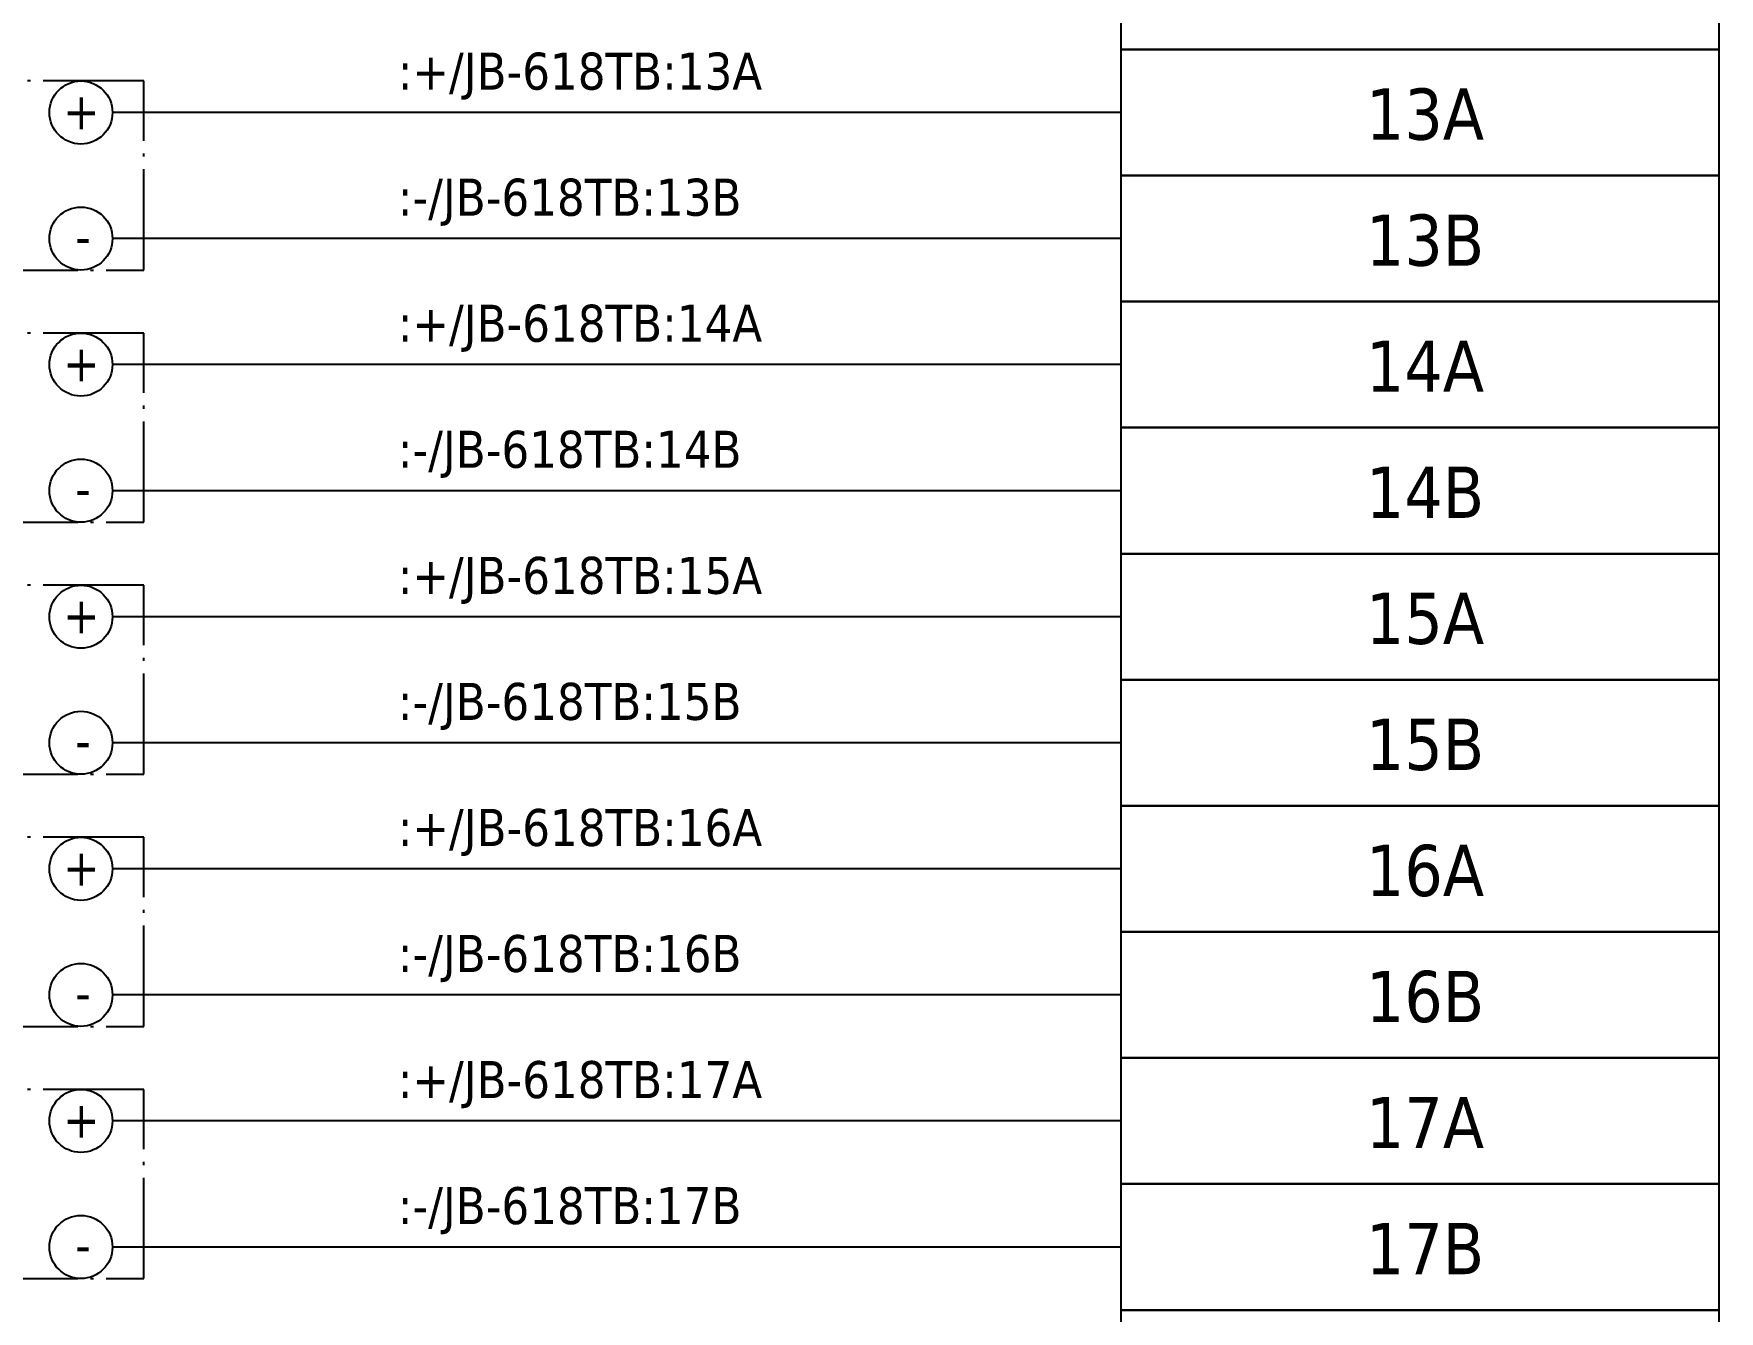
# Model space of a CAD drawing. Header units: millimetres. Extents: x 0 to 1792788, y -13 to 262234.
# Drawn here: x 35.5 to 89, y 175 to 215.5 of the extents above; entities that cross this region are included whole.
import ezdxf
from ezdxf.enums import TextEntityAlignment as Align

# ---------------------------------------------------------------- set-up
doc = ezdxf.new("R2010")
doc.units = ezdxf.units.MM
doc.linetypes.add('EPL_DASHDOT', pattern=[1, 0.8, -0.1, 0, -0.1])
for name, color, linetype, lineweight in [('EPLAN300', 5, 'Continuous', 25), ('EPLAN302', 5, 'Continuous', 25), ('EPLAN307', 134, 'EPL_DASHDOT', 25), ('EPLAN311', 7, 'Continuous', 25), ('EPLAN400', 5, 'Continuous', 35), ('EPLAN405', 7, 'Continuous', 25), ('EPLAN421', 5, 'Continuous', 35), ('EPLAN433', 251, 'Continuous', 35), ('EPLAN500', 7, 'Continuous', 35), ('EPLAN501', 7, 'Continuous', 35), ('EPLAN502', 7, 'Continuous', 35), ('EPLAN503', 7, 'Continuous', 35), ('EPLAN504', 7, 'Continuous', 35)]:
    doc.layers.add(name, color=color, linetype=linetype, lineweight=lineweight)
doc.styles.add('Tahoma', font='')
doc.styles.get('Tahoma').set_extended_font_data('Tahoma')

# ---------------------------------------------------------------- blocks, each defined once
blk = doc.blocks.new('EPLSYM_LibrarySPECIAL_en_US_Symbol427_Variant5_Placement1_80')
at = {"layer": 'EPLAN421', "color": 5, "style": 'Tahoma'}
for tag, p in [('17_20029[1]', (-0.9525, 3.335)), ('17_20029[2]', (20.0025, 3.335))]:
    blk.add_attdef(tag, text='', height=1.1739, dxfattribs=at).set_placement(p, align=Align.BOTTOM_RIGHT)
at = {"layer": 'EPLAN433', "color": 251, "style": 'Tahoma'}
blk.add_attdef('17_20406_1', text='', height=1.6254, dxfattribs=at).set_placement((0.9525, 1.5875), align=Align.BOTTOM_RIGHT)
blk.add_attdef('17_20406', text='', height=1.6254, dxfattribs=at).set_placement((0.9525, 1.5875), align=Align.BOTTOM_LEFT)
blk = doc.blocks.new('EPLSYM_LibrarySPECIAL_en_US_Symbol427_Variant5_Placement1_81')
at = {"layer": 'EPLAN421', "color": 5, "style": 'Tahoma'}
for tag, p in [('17_20029[1]', (-0.9525, 3.335)), ('17_20029[2]', (20.0025, 3.335))]:
    blk.add_attdef(tag, text='', height=1.1739, dxfattribs=at).set_placement(p, align=Align.BOTTOM_RIGHT)
at = {"layer": 'EPLAN433', "color": 251, "style": 'Tahoma'}
blk.add_attdef('17_20406_1', text='', height=1.6254, dxfattribs=at).set_placement((0.9525, 1.5875), align=Align.BOTTOM_RIGHT)
blk.add_attdef('17_20406', text='', height=1.6254, dxfattribs=at).set_placement((0.9525, 1.5875), align=Align.BOTTOM_LEFT)
blk = doc.blocks.new('EPLSYM_LibrarySPECIAL_en_US_Symbol427_Variant5_Placement1_82')
at = {"layer": 'EPLAN421', "color": 5, "style": 'Tahoma'}
for tag, p in [('17_20029[1]', (-0.9525, 3.335)), ('17_20029[2]', (20.0025, 3.335))]:
    blk.add_attdef(tag, text='', height=1.1739, dxfattribs=at).set_placement(p, align=Align.BOTTOM_RIGHT)
at = {"layer": 'EPLAN433', "color": 251, "style": 'Tahoma'}
blk.add_attdef('17_20406_1', text='', height=1.6254, dxfattribs=at).set_placement((0.9525, 1.5875), align=Align.BOTTOM_RIGHT)
blk.add_attdef('17_20406', text='', height=1.6254, dxfattribs=at).set_placement((0.9525, 1.5875), align=Align.BOTTOM_LEFT)
blk = doc.blocks.new('EPLSYM_LibrarySPECIAL_en_US_Symbol427_Variant5_Placement1_83')
at = {"layer": 'EPLAN421', "color": 5, "style": 'Tahoma'}
for tag, p in [('17_20029[1]', (-0.9525, 3.335)), ('17_20029[2]', (20.0025, 3.335))]:
    blk.add_attdef(tag, text='', height=1.1739, dxfattribs=at).set_placement(p, align=Align.BOTTOM_RIGHT)
at = {"layer": 'EPLAN433', "color": 251, "style": 'Tahoma'}
blk.add_attdef('17_20406_1', text='', height=1.6254, dxfattribs=at).set_placement((0.9525, 1.5875), align=Align.BOTTOM_RIGHT)
blk.add_attdef('17_20406', text='', height=1.6254, dxfattribs=at).set_placement((0.9525, 1.5875), align=Align.BOTTOM_LEFT)
blk = doc.blocks.new('EPLSYM_LibrarySPECIAL_en_US_Symbol427_Variant5_Placement1_84')
at = {"layer": 'EPLAN421', "color": 5, "style": 'Tahoma'}
for tag, p in [('17_20029[1]', (-0.9525, 3.335)), ('17_20029[2]', (20.0025, 3.335))]:
    blk.add_attdef(tag, text='', height=1.1739, dxfattribs=at).set_placement(p, align=Align.BOTTOM_RIGHT)
at = {"layer": 'EPLAN433', "color": 251, "style": 'Tahoma'}
blk.add_attdef('17_20406_1', text='', height=1.6254, dxfattribs=at).set_placement((0.9525, 1.5875), align=Align.BOTTOM_RIGHT)
blk.add_attdef('17_20406', text='', height=1.6254, dxfattribs=at).set_placement((0.9525, 1.5875), align=Align.BOTTOM_LEFT)
blk = doc.blocks.new('EPLSYM_LibrarySPECIAL_en_US_Symbol427_Variant5_Placement1_85')
at = {"layer": 'EPLAN421', "color": 5, "style": 'Tahoma'}
for tag, p in [('17_20029[1]', (-0.9525, 3.335)), ('17_20029[2]', (20.0025, 3.335))]:
    blk.add_attdef(tag, text='', height=1.1739, dxfattribs=at).set_placement(p, align=Align.BOTTOM_RIGHT)
at = {"layer": 'EPLAN433', "color": 251, "style": 'Tahoma'}
blk.add_attdef('17_20406_1', text='', height=1.6254, dxfattribs=at).set_placement((0.9525, 1.5875), align=Align.BOTTOM_RIGHT)
blk.add_attdef('17_20406', text='', height=1.6254, dxfattribs=at).set_placement((0.9525, 1.5875), align=Align.BOTTOM_LEFT)
blk = doc.blocks.new('EPLSYM_LibrarySPECIAL_en_US_Symbol427_Variant5_Placement1_86')
at = {"layer": 'EPLAN421', "color": 5, "style": 'Tahoma'}
for tag, p in [('17_20029[1]', (-0.9525, 3.335)), ('17_20029[2]', (20.0025, 3.335))]:
    blk.add_attdef(tag, text='', height=1.1739, dxfattribs=at).set_placement(p, align=Align.BOTTOM_RIGHT)
at = {"layer": 'EPLAN433', "color": 251, "style": 'Tahoma'}
blk.add_attdef('17_20406_1', text='', height=1.6254, dxfattribs=at).set_placement((0.9525, 1.5875), align=Align.BOTTOM_RIGHT)
blk.add_attdef('17_20406', text='', height=1.6254, dxfattribs=at).set_placement((0.9525, 1.5875), align=Align.BOTTOM_LEFT)
blk = doc.blocks.new('EPLSYM_LibrarySPECIAL_en_US_Symbol427_Variant5_Placement1_87')
at = {"layer": 'EPLAN421', "color": 5, "style": 'Tahoma'}
for tag, p in [('17_20029[1]', (-0.9525, 3.335)), ('17_20029[2]', (20.0025, 3.335))]:
    blk.add_attdef(tag, text='', height=1.1739, dxfattribs=at).set_placement(p, align=Align.BOTTOM_RIGHT)
at = {"layer": 'EPLAN433', "color": 251, "style": 'Tahoma'}
blk.add_attdef('17_20406_1', text='', height=1.6254, dxfattribs=at).set_placement((0.9525, 1.5875), align=Align.BOTTOM_RIGHT)
blk.add_attdef('17_20406', text='', height=1.6254, dxfattribs=at).set_placement((0.9525, 1.5875), align=Align.BOTTOM_LEFT)
blk = doc.blocks.new('EPLSYM_LibrarySPECIAL_en_US_Symbol427_Variant5_Placement1_88')
at = {"layer": 'EPLAN421', "color": 5, "style": 'Tahoma'}
for tag, p in [('17_20029[1]', (-0.9525, 3.335)), ('17_20029[2]', (20.0025, 3.335))]:
    blk.add_attdef(tag, text='', height=1.1739, dxfattribs=at).set_placement(p, align=Align.BOTTOM_RIGHT)
at = {"layer": 'EPLAN433', "color": 251, "style": 'Tahoma'}
blk.add_attdef('17_20406_1', text='', height=1.6254, dxfattribs=at).set_placement((0.9525, 1.5875), align=Align.BOTTOM_RIGHT)
blk.add_attdef('17_20406', text='', height=1.6254, dxfattribs=at).set_placement((0.9525, 1.5875), align=Align.BOTTOM_LEFT)
blk = doc.blocks.new('EPLSYM_LibrarySPECIAL_en_US_Symbol427_Variant5_Placement1_89')
at = {"layer": 'EPLAN421', "color": 5, "style": 'Tahoma'}
for tag, p in [('17_20029[1]', (-0.9525, 3.335)), ('17_20029[2]', (20.0025, 3.335))]:
    blk.add_attdef(tag, text='', height=1.1739, dxfattribs=at).set_placement(p, align=Align.BOTTOM_RIGHT)
at = {"layer": 'EPLAN433', "color": 251, "style": 'Tahoma'}
blk.add_attdef('17_20406_1', text='', height=1.6254, dxfattribs=at).set_placement((0.9525, 1.5875), align=Align.BOTTOM_RIGHT)
blk.add_attdef('17_20406', text='', height=1.6254, dxfattribs=at).set_placement((0.9525, 1.5875), align=Align.BOTTOM_LEFT)
blk = doc.blocks.new('EPLSYM_LibrarySPECIAL_Symbol2_Variant0_Placement1')
at = {"layer": 'EPLAN307', "lineweight": 25, "ltscale": 4}
blk.add_lwpolyline([(0, -6), (34, -6), (34, 0), (0, 0)], close=True, dxfattribs=at)
at = {"layer": 'EPLAN400', "color": 5, "style": 'Tahoma'}
blk.add_attdef('88_20010', text='', height=2.2575, dxfattribs=at).set_placement((-1.5, -0.9515), align=Align.TOP_RIGHT)
at = {"layer": 'EPLAN500', "color": 7, "style": 'Tahoma'}
blk.add_attdef('88_20027', text='', height=1.6254, dxfattribs=at).set_placement((-1.5, -4.57508), align=Align.TOP_RIGHT)
at = {"layer": 'EPLAN501', "color": 7, "style": 'Tahoma'}
blk.add_attdef('88_20011', text='', height=1.6254, dxfattribs=at).set_placement((-1.5, -9.97508), align=Align.TOP_RIGHT)
at = {"layer": 'EPLAN502', "color": 7, "style": 'Tahoma'}
blk.add_attdef('88_20025', text='', height=1.6254, dxfattribs=at).set_placement((-1.5, -12.67508), align=Align.TOP_RIGHT)
at = {"layer": 'EPLAN503', "color": 7, "style": 'Tahoma'}
blk.add_attdef('88_20024', text='', height=1.6254, dxfattribs=at).set_placement((-1.5, -15.37508), align=Align.TOP_RIGHT)
at = {"layer": 'EPLAN504', "color": 7, "style": 'Tahoma'}
blk.add_attdef('88_20901[1]', text='', height=1.6254, dxfattribs=at).set_placement((-1.5, -7.27508), align=Align.TOP_RIGHT)
blk = doc.blocks.new('EPLSYM_LibrarySPECIAL_Symbol17_Variant3_Placement1')
at = {"layer": 'EPLAN302', "lineweight": 25, "ltscale": 4}
blk.add_line((4, 0), (1, 0), dxfattribs=at)
blk.add_circle((0, 0), 1, dxfattribs=at)
at = {"layer": 'EPLAN421', "color": 5, "style": 'Tahoma'}
blk.add_attdef('17_20039', text='', height=1.174, dxfattribs=at).set_placement((3, 1), align=Align.BOTTOM_RIGHT)
blk = doc.blocks.new('EPLSYM_LibrarySPECIAL_Symbol308_Variant0_Placement0')
at = {"layer": 'EPLAN405', "color": 7, "style": 'Tahoma'}
for tag, p in [('17_31011', (1.5, 6.35)), ('17_31002', (1.5, 0.5))]:
    blk.add_attdef(tag, text='', height=1.174, dxfattribs=at).set_placement(p, align=Align.BOTTOM_LEFT)
for tag, p in [('17_31004', (1.5, 4.4)), ('17_31003', (1.5, 2.45))]:
    blk.add_attdef(tag, p, '', height=1.174, dxfattribs=at)
blk = doc.blocks.new('EPLSYM_LibrarySPECIAL_Symbol2_Variant0_Placement1_14')
at = {"layer": 'EPLAN307', "lineweight": 25, "ltscale": 4}
blk.add_lwpolyline([(0, -6), (34, -6), (34, 0), (0, 0)], close=True, dxfattribs=at)
at = {"layer": 'EPLAN400', "color": 5, "style": 'Tahoma'}
blk.add_attdef('88_20010', text='', height=2.2575, dxfattribs=at).set_placement((-1.5, -0.9515), align=Align.TOP_RIGHT)
at = {"layer": 'EPLAN500', "color": 7, "style": 'Tahoma'}
blk.add_attdef('88_20027', text='', height=1.6254, dxfattribs=at).set_placement((-1.5, -4.57508), align=Align.TOP_RIGHT)
at = {"layer": 'EPLAN501', "color": 7, "style": 'Tahoma'}
blk.add_attdef('88_20011', text='', height=1.6254, dxfattribs=at).set_placement((-1.5, -9.97508), align=Align.TOP_RIGHT)
at = {"layer": 'EPLAN502', "color": 7, "style": 'Tahoma'}
blk.add_attdef('88_20025', text='', height=1.6254, dxfattribs=at).set_placement((-1.5, -12.67508), align=Align.TOP_RIGHT)
at = {"layer": 'EPLAN503', "color": 7, "style": 'Tahoma'}
blk.add_attdef('88_20024', text='', height=1.6254, dxfattribs=at).set_placement((-1.5, -15.37508), align=Align.TOP_RIGHT)
at = {"layer": 'EPLAN504', "color": 7, "style": 'Tahoma'}
blk.add_attdef('88_20901[1]', text='', height=1.6254, dxfattribs=at).set_placement((-1.5, -7.27508), align=Align.TOP_RIGHT)
blk = doc.blocks.new('EPLSYM_LibrarySPECIAL_Symbol2_Variant0_Placement1_15')
at = {"layer": 'EPLAN307', "lineweight": 25, "ltscale": 4}
blk.add_lwpolyline([(0, -6), (34, -6), (34, 0), (0, 0)], close=True, dxfattribs=at)
at = {"layer": 'EPLAN400', "color": 5, "style": 'Tahoma'}
blk.add_attdef('88_20010', text='', height=2.2575, dxfattribs=at).set_placement((-1.5, -0.9515), align=Align.TOP_RIGHT)
at = {"layer": 'EPLAN500', "color": 7, "style": 'Tahoma'}
blk.add_attdef('88_20027', text='', height=1.6254, dxfattribs=at).set_placement((-1.5, -4.57508), align=Align.TOP_RIGHT)
at = {"layer": 'EPLAN501', "color": 7, "style": 'Tahoma'}
blk.add_attdef('88_20011', text='', height=1.6254, dxfattribs=at).set_placement((-1.5, -9.97508), align=Align.TOP_RIGHT)
at = {"layer": 'EPLAN502', "color": 7, "style": 'Tahoma'}
blk.add_attdef('88_20025', text='', height=1.6254, dxfattribs=at).set_placement((-1.5, -12.67508), align=Align.TOP_RIGHT)
at = {"layer": 'EPLAN503', "color": 7, "style": 'Tahoma'}
blk.add_attdef('88_20024', text='', height=1.6254, dxfattribs=at).set_placement((-1.5, -15.37508), align=Align.TOP_RIGHT)
at = {"layer": 'EPLAN504', "color": 7, "style": 'Tahoma'}
blk.add_attdef('88_20901[1]', text='', height=1.6254, dxfattribs=at).set_placement((-1.5, -7.27508), align=Align.TOP_RIGHT)
blk = doc.blocks.new('EPLSYM_LibrarySPECIAL_Symbol2_Variant0_Placement1_16')
at = {"layer": 'EPLAN307', "lineweight": 25, "ltscale": 4}
blk.add_lwpolyline([(0, -6), (34, -6), (34, 0), (0, 0)], close=True, dxfattribs=at)
at = {"layer": 'EPLAN400', "color": 5, "style": 'Tahoma'}
blk.add_attdef('88_20010', text='', height=2.2575, dxfattribs=at).set_placement((-1.5, -0.9515), align=Align.TOP_RIGHT)
at = {"layer": 'EPLAN500', "color": 7, "style": 'Tahoma'}
blk.add_attdef('88_20027', text='', height=1.6254, dxfattribs=at).set_placement((-1.5, -4.57508), align=Align.TOP_RIGHT)
at = {"layer": 'EPLAN501', "color": 7, "style": 'Tahoma'}
blk.add_attdef('88_20011', text='', height=1.6254, dxfattribs=at).set_placement((-1.5, -9.97508), align=Align.TOP_RIGHT)
at = {"layer": 'EPLAN502', "color": 7, "style": 'Tahoma'}
blk.add_attdef('88_20025', text='', height=1.6254, dxfattribs=at).set_placement((-1.5, -12.67508), align=Align.TOP_RIGHT)
at = {"layer": 'EPLAN503', "color": 7, "style": 'Tahoma'}
blk.add_attdef('88_20024', text='', height=1.6254, dxfattribs=at).set_placement((-1.5, -15.37508), align=Align.TOP_RIGHT)
at = {"layer": 'EPLAN504', "color": 7, "style": 'Tahoma'}
blk.add_attdef('88_20901[1]', text='', height=1.6254, dxfattribs=at).set_placement((-1.5, -7.27508), align=Align.TOP_RIGHT)
blk = doc.blocks.new('EPLSYM_LibrarySPECIAL_Symbol2_Variant0_Placement1_17')
at = {"layer": 'EPLAN307', "lineweight": 25, "ltscale": 4}
blk.add_lwpolyline([(0, -6), (34, -6), (34, 0), (0, 0)], close=True, dxfattribs=at)
at = {"layer": 'EPLAN400', "color": 5, "style": 'Tahoma'}
blk.add_attdef('88_20010', text='', height=2.2575, dxfattribs=at).set_placement((-1.5, -0.9515), align=Align.TOP_RIGHT)
at = {"layer": 'EPLAN500', "color": 7, "style": 'Tahoma'}
blk.add_attdef('88_20027', text='', height=1.6254, dxfattribs=at).set_placement((-1.5, -4.57508), align=Align.TOP_RIGHT)
at = {"layer": 'EPLAN501', "color": 7, "style": 'Tahoma'}
blk.add_attdef('88_20011', text='', height=1.6254, dxfattribs=at).set_placement((-1.5, -9.97508), align=Align.TOP_RIGHT)
at = {"layer": 'EPLAN502', "color": 7, "style": 'Tahoma'}
blk.add_attdef('88_20025', text='', height=1.6254, dxfattribs=at).set_placement((-1.5, -12.67508), align=Align.TOP_RIGHT)
at = {"layer": 'EPLAN503', "color": 7, "style": 'Tahoma'}
blk.add_attdef('88_20024', text='', height=1.6254, dxfattribs=at).set_placement((-1.5, -15.37508), align=Align.TOP_RIGHT)
at = {"layer": 'EPLAN504', "color": 7, "style": 'Tahoma'}
blk.add_attdef('88_20901[1]', text='', height=1.6254, dxfattribs=at).set_placement((-1.5, -7.27508), align=Align.TOP_RIGHT)

msp = doc.modelspace()

# ---------------------------------------------------------------- linework, layer by layer
at = {"layer": 'EPLAN300', "lineweight": 25, "ltscale": 4}
for points in [[(70, 215), (89, 215), (89, 219), (70, 219)], [(70, 211), (89, 211), (89, 215), (70, 215)], [(70, 207), (89, 207), (89, 211), (70, 211)], [(70, 203), (89, 203), (89, 207), (70, 207)], [(70, 199), (89, 199), (89, 203), (70, 203)], [(70, 195), (89, 195), (89, 199), (70, 199)], [(70, 191), (89, 191), (89, 195), (70, 195)], [(70, 187), (89, 187), (89, 191), (70, 191)], [(70, 183), (89, 183), (89, 187), (70, 187)], [(70, 179), (89, 179), (89, 183), (70, 183)], [(70, 175), (89, 175), (89, 179), (70, 179)], [(70, 171), (89, 171), (89, 175), (70, 175)]]:
    msp.add_lwpolyline(points, close=True, dxfattribs=at)
at = {"layer": 'EPLAN311', "ltscale": 4}
for p, q in [((70, 213), (39, 213)), ((70, 209), (39, 209)), ((70, 205), (39, 205)), ((70, 201), (39, 201)), ((70, 197), (39, 197)), ((70, 193), (39, 193)), ((70, 189), (39, 189)), ((70, 185), (39, 185)), ((70, 181), (39, 181)), ((70, 177), (39, 177))]:
    msp.add_line(p, q, dxfattribs=at)

# ---------------------------------------------------------------- block references
ref = msp.add_blockref('EPLSYM_LibrarySPECIAL_Symbol308_Variant0_Placement0', (47, 213))
ref.add_attrib('17_31011', ':+/JB-618TB:13A', dxfattribs={"layer": 'EPLAN405', "color": 7, "height": 1.1739, "style": 'Tahoma'}).set_placement((47.055, 213.374), align=Align.BOTTOM_LEFT)
for name, p in [('EPLSYM_LibrarySPECIAL_Symbol2_Variant0_Placement1_14', (5, 214)), ('EPLSYM_LibrarySPECIAL_Symbol2_Variant0_Placement1_15', (5, 206)), ('EPLSYM_LibrarySPECIAL_Symbol2_Variant0_Placement1_16', (5, 198)), ('EPLSYM_LibrarySPECIAL_Symbol2_Variant0_Placement1_17', (5, 190)), ('EPLSYM_LibrarySPECIAL_Symbol2_Variant0_Placement1', (5, 182))]:
    msp.add_blockref(name, p)
ref = msp.add_blockref('EPLSYM_LibrarySPECIAL_Symbol17_Variant3_Placement1', (37, 213))
ref.add_attrib('17_20039', '+', dxfattribs={"layer": 'EPLAN421', "color": 5, "height": 1.174, "style": 'Tahoma'}).set_placement((37.591, 212.117), align=Align.BOTTOM_RIGHT)
ref = msp.add_blockref('EPLSYM_LibrarySPECIAL_en_US_Symbol427_Variant5_Placement1_80', (70, 213))
ref.add_attrib('17_20011', '13A', dxfattribs={"layer": 'EPLAN501', "color": 7, "height": 1.6254, "style": 'Tahoma'}).set_placement((79.661, 211.65), align=Align.BOTTOM_CENTER)
ref = msp.add_blockref('EPLSYM_LibrarySPECIAL_Symbol308_Variant0_Placement0', (47, 209))
ref.add_attrib('17_31011', ':-/JB-618TB:13B', dxfattribs={"layer": 'EPLAN405', "color": 7, "height": 1.1739, "style": 'Tahoma'}).set_placement((47.055, 209.374), align=Align.BOTTOM_LEFT)
ref = msp.add_blockref('EPLSYM_LibrarySPECIAL_Symbol17_Variant3_Placement1', (37, 209))
ref.add_attrib('17_20039', '-', dxfattribs={"layer": 'EPLAN421', "color": 5, "height": 1.174, "style": 'Tahoma'}).set_placement((37.316, 208.132), align=Align.BOTTOM_RIGHT)
ref = msp.add_blockref('EPLSYM_LibrarySPECIAL_en_US_Symbol427_Variant5_Placement1_81', (70, 209))
ref.add_attrib('17_20011', '13B', dxfattribs={"layer": 'EPLAN501', "color": 7, "height": 1.6254, "style": 'Tahoma'}).set_placement((79.661, 207.65), align=Align.BOTTOM_CENTER)
ref = msp.add_blockref('EPLSYM_LibrarySPECIAL_Symbol308_Variant0_Placement0', (47, 205))
ref.add_attrib('17_31011', ':+/JB-618TB:14A', dxfattribs={"layer": 'EPLAN405', "color": 7, "height": 1.1739, "style": 'Tahoma'}).set_placement((47.055, 205.374), align=Align.BOTTOM_LEFT)
ref = msp.add_blockref('EPLSYM_LibrarySPECIAL_Symbol17_Variant3_Placement1', (37, 205))
ref.add_attrib('17_20039', '+', dxfattribs={"layer": 'EPLAN421', "color": 5, "height": 1.174, "style": 'Tahoma'}).set_placement((37.591, 204.117), align=Align.BOTTOM_RIGHT)
ref = msp.add_blockref('EPLSYM_LibrarySPECIAL_en_US_Symbol427_Variant5_Placement1_82', (70, 205))
ref.add_attrib('17_20011', '14A', dxfattribs={"layer": 'EPLAN501', "color": 7, "height": 1.6254, "style": 'Tahoma'}).set_placement((79.661, 203.65), align=Align.BOTTOM_CENTER)
ref = msp.add_blockref('EPLSYM_LibrarySPECIAL_Symbol308_Variant0_Placement0', (47, 201))
ref.add_attrib('17_31011', ':-/JB-618TB:14B', dxfattribs={"layer": 'EPLAN405', "color": 7, "height": 1.1739, "style": 'Tahoma'}).set_placement((47.055, 201.374), align=Align.BOTTOM_LEFT)
ref = msp.add_blockref('EPLSYM_LibrarySPECIAL_Symbol17_Variant3_Placement1', (37, 201))
ref.add_attrib('17_20039', '-', dxfattribs={"layer": 'EPLAN421', "color": 5, "height": 1.174, "style": 'Tahoma'}).set_placement((37.316, 200.132), align=Align.BOTTOM_RIGHT)
ref = msp.add_blockref('EPLSYM_LibrarySPECIAL_en_US_Symbol427_Variant5_Placement1_83', (70, 201))
ref.add_attrib('17_20011', '14B', dxfattribs={"layer": 'EPLAN501', "color": 7, "height": 1.6254, "style": 'Tahoma'}).set_placement((79.661, 199.65), align=Align.BOTTOM_CENTER)
ref = msp.add_blockref('EPLSYM_LibrarySPECIAL_Symbol308_Variant0_Placement0', (47, 197))
ref.add_attrib('17_31011', ':+/JB-618TB:15A', dxfattribs={"layer": 'EPLAN405', "color": 7, "height": 1.1739, "style": 'Tahoma'}).set_placement((47.055, 197.374), align=Align.BOTTOM_LEFT)
ref = msp.add_blockref('EPLSYM_LibrarySPECIAL_Symbol17_Variant3_Placement1', (37, 197))
ref.add_attrib('17_20039', '+', dxfattribs={"layer": 'EPLAN421', "color": 5, "height": 1.174, "style": 'Tahoma'}).set_placement((37.591, 196.117), align=Align.BOTTOM_RIGHT)
ref = msp.add_blockref('EPLSYM_LibrarySPECIAL_en_US_Symbol427_Variant5_Placement1_84', (70, 197))
ref.add_attrib('17_20011', '15A', dxfattribs={"layer": 'EPLAN501', "color": 7, "height": 1.6254, "style": 'Tahoma'}).set_placement((79.661, 195.65), align=Align.BOTTOM_CENTER)
ref = msp.add_blockref('EPLSYM_LibrarySPECIAL_Symbol308_Variant0_Placement0', (47, 193))
ref.add_attrib('17_31011', ':-/JB-618TB:15B', dxfattribs={"layer": 'EPLAN405', "color": 7, "height": 1.1739, "style": 'Tahoma'}).set_placement((47.055, 193.374), align=Align.BOTTOM_LEFT)
ref = msp.add_blockref('EPLSYM_LibrarySPECIAL_Symbol17_Variant3_Placement1', (37, 193))
ref.add_attrib('17_20039', '-', dxfattribs={"layer": 'EPLAN421', "color": 5, "height": 1.174, "style": 'Tahoma'}).set_placement((37.316, 192.132), align=Align.BOTTOM_RIGHT)
ref = msp.add_blockref('EPLSYM_LibrarySPECIAL_en_US_Symbol427_Variant5_Placement1_85', (70, 193))
ref.add_attrib('17_20011', '15B', dxfattribs={"layer": 'EPLAN501', "color": 7, "height": 1.6254, "style": 'Tahoma'}).set_placement((79.661, 191.65), align=Align.BOTTOM_CENTER)
ref = msp.add_blockref('EPLSYM_LibrarySPECIAL_Symbol308_Variant0_Placement0', (47, 189))
ref.add_attrib('17_31011', ':+/JB-618TB:16A', dxfattribs={"layer": 'EPLAN405', "color": 7, "height": 1.1739, "style": 'Tahoma'}).set_placement((47.055, 189.374), align=Align.BOTTOM_LEFT)
ref = msp.add_blockref('EPLSYM_LibrarySPECIAL_Symbol17_Variant3_Placement1', (37, 189))
ref.add_attrib('17_20039', '+', dxfattribs={"layer": 'EPLAN421', "color": 5, "height": 1.174, "style": 'Tahoma'}).set_placement((37.591, 188.117), align=Align.BOTTOM_RIGHT)
ref = msp.add_blockref('EPLSYM_LibrarySPECIAL_en_US_Symbol427_Variant5_Placement1_86', (70, 189))
ref.add_attrib('17_20011', '16A', dxfattribs={"layer": 'EPLAN501', "color": 7, "height": 1.6254, "style": 'Tahoma'}).set_placement((79.661, 187.65), align=Align.BOTTOM_CENTER)
ref = msp.add_blockref('EPLSYM_LibrarySPECIAL_Symbol308_Variant0_Placement0', (47, 185))
ref.add_attrib('17_31011', ':-/JB-618TB:16B', dxfattribs={"layer": 'EPLAN405', "color": 7, "height": 1.1739, "style": 'Tahoma'}).set_placement((47.055, 185.374), align=Align.BOTTOM_LEFT)
ref = msp.add_blockref('EPLSYM_LibrarySPECIAL_Symbol17_Variant3_Placement1', (37, 185))
ref.add_attrib('17_20039', '-', dxfattribs={"layer": 'EPLAN421', "color": 5, "height": 1.174, "style": 'Tahoma'}).set_placement((37.316, 184.132), align=Align.BOTTOM_RIGHT)
ref = msp.add_blockref('EPLSYM_LibrarySPECIAL_en_US_Symbol427_Variant5_Placement1_87', (70, 185))
ref.add_attrib('17_20011', '16B', dxfattribs={"layer": 'EPLAN501', "color": 7, "height": 1.6254, "style": 'Tahoma'}).set_placement((79.661, 183.65), align=Align.BOTTOM_CENTER)
ref = msp.add_blockref('EPLSYM_LibrarySPECIAL_Symbol308_Variant0_Placement0', (47, 181))
ref.add_attrib('17_31011', ':+/JB-618TB:17A', dxfattribs={"layer": 'EPLAN405', "color": 7, "height": 1.1739, "style": 'Tahoma'}).set_placement((47.055, 181.374), align=Align.BOTTOM_LEFT)
ref = msp.add_blockref('EPLSYM_LibrarySPECIAL_Symbol17_Variant3_Placement1', (37, 181))
ref.add_attrib('17_20039', '+', dxfattribs={"layer": 'EPLAN421', "color": 5, "height": 1.174, "style": 'Tahoma'}).set_placement((37.591, 180.117), align=Align.BOTTOM_RIGHT)
ref = msp.add_blockref('EPLSYM_LibrarySPECIAL_en_US_Symbol427_Variant5_Placement1_88', (70, 181))
ref.add_attrib('17_20011', '17A', dxfattribs={"layer": 'EPLAN501', "color": 7, "height": 1.6254, "style": 'Tahoma'}).set_placement((79.661, 179.65), align=Align.BOTTOM_CENTER)
ref = msp.add_blockref('EPLSYM_LibrarySPECIAL_Symbol308_Variant0_Placement0', (47, 177))
ref.add_attrib('17_31011', ':-/JB-618TB:17B', dxfattribs={"layer": 'EPLAN405', "color": 7, "height": 1.1739, "style": 'Tahoma'}).set_placement((47.055, 177.374), align=Align.BOTTOM_LEFT)
ref = msp.add_blockref('EPLSYM_LibrarySPECIAL_Symbol17_Variant3_Placement1', (37, 177))
ref.add_attrib('17_20039', '-', dxfattribs={"layer": 'EPLAN421', "color": 5, "height": 1.174, "style": 'Tahoma'}).set_placement((37.316, 176.132), align=Align.BOTTOM_RIGHT)
ref = msp.add_blockref('EPLSYM_LibrarySPECIAL_en_US_Symbol427_Variant5_Placement1_89', (70, 177))
ref.add_attrib('17_20011', '17B', dxfattribs={"layer": 'EPLAN501', "color": 7, "height": 1.6254, "style": 'Tahoma'}).set_placement((79.661, 175.65), align=Align.BOTTOM_CENTER)

doc.saveas('drawing.dxf')
